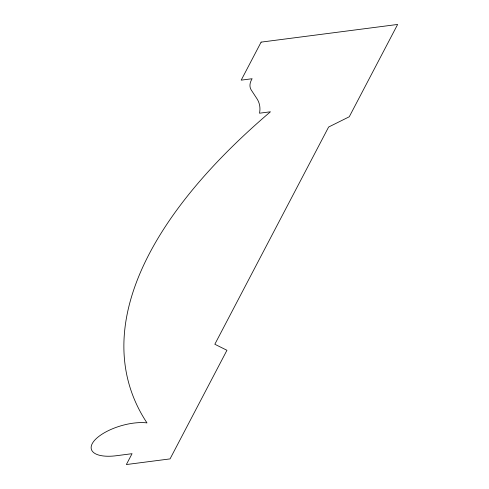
<?xml version="1.0" encoding="UTF-8"?>
<svg xmlns="http://www.w3.org/2000/svg" width="489" height="489" viewBox="0 0 489 489"><rect width="100%" height="100%" fill="white"/><g stroke="black" fill="none" stroke-linecap="round" stroke-linejoin="round"><path stroke-width="0.73" d="M261.114 42.127L241.205 80.141L252.122 78.729A50.526 20.471 -16.4 0 0 251.37 90.19L256.817 98.497A112.036 45.391 -16.4 0 1 259.512 113.203L270.435 111.792A817.095 331.041 -16.4 0 0 146.987 422.912A35.043 14.199 -16.4 0 0 94.976 439.898A35.043 14.199 -16.4 0 0 116.455 455.711L132.054 453.688L126.364 464.55L170.05 458.896L226.945 350.283L214.83 344.256L328.62 127.036L349.268 116.767L397.63 24.45L261.114 42.127"/></g></svg>
